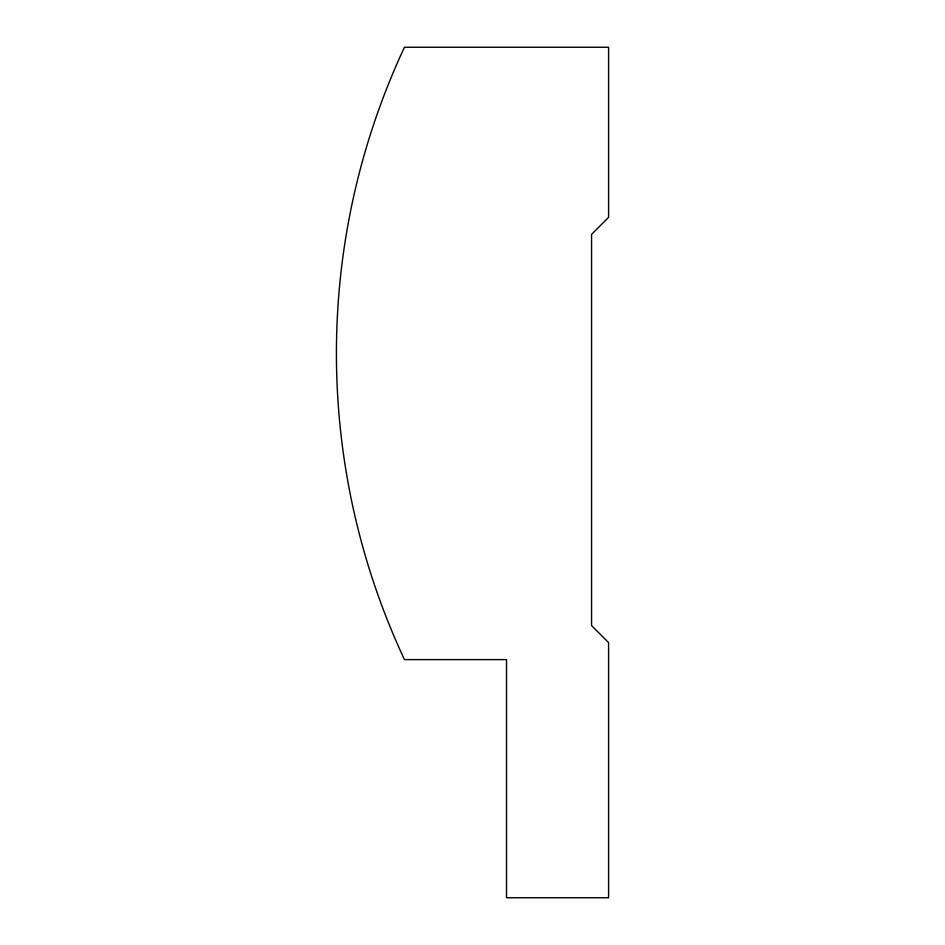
<?xml version="1.0" encoding="UTF-8"?>
<svg xmlns="http://www.w3.org/2000/svg" width="945" height="945" viewBox="0 0 945 945"><rect width="100%" height="100%" fill="white"/><g stroke="black" fill="none" stroke-linecap="round" stroke-linejoin="round"><path stroke-width="1.42" d="M608.58 217.35L591.57 234.36L591.57 625.59L608.58 642.6L608.58 897.75L506.52 897.75L506.52 659.61L404.46 659.61A722.925 722.925 0 0 1 404.46 47.25L608.58 47.25L608.58 217.35"/></g></svg>
